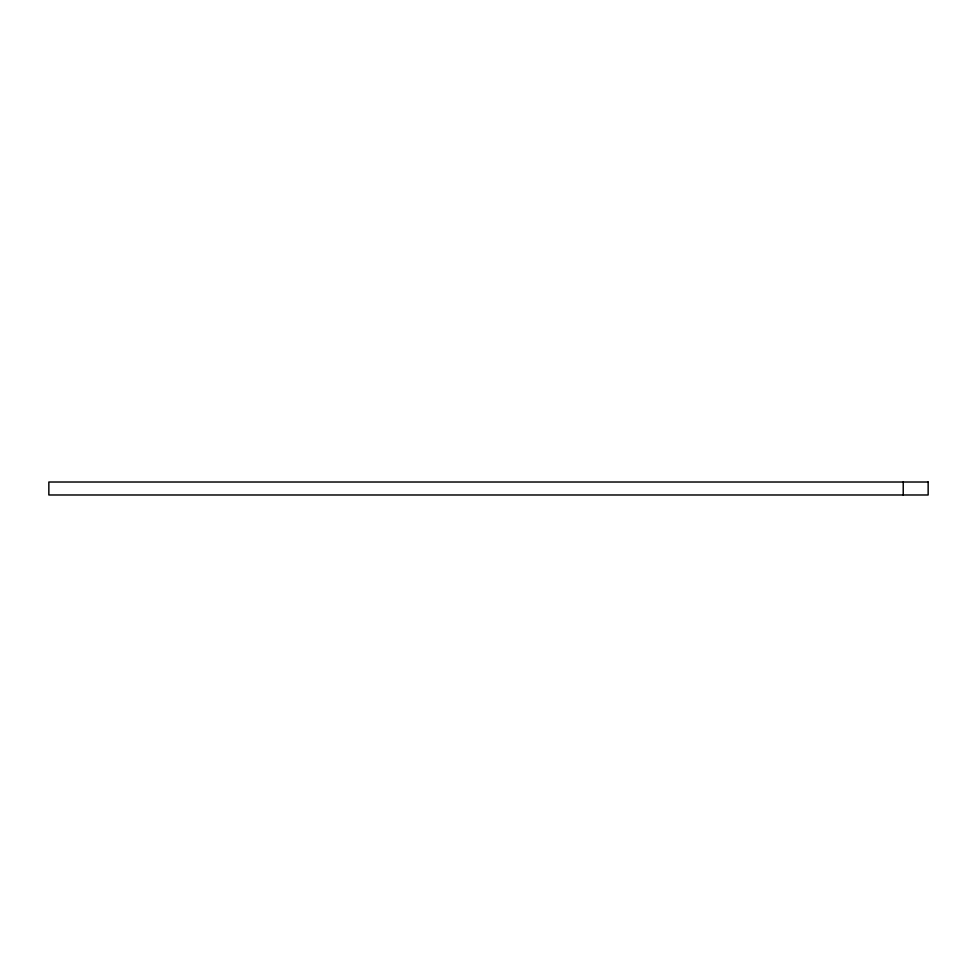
<?xml version="1.0" encoding="UTF-8"?>
<svg xmlns="http://www.w3.org/2000/svg" width="977" height="977" viewBox="0 0 977 977"><rect width="100%" height="100%" fill="white"/><g stroke="black" fill="none" stroke-linecap="round" stroke-linejoin="round"><path stroke-width="1.47" d="M903.224 482.015L903.224 494.985M928.15 482.015L48.85 482.015L48.85 494.985L928.15 494.985L928.15 482.015"/></g></svg>
